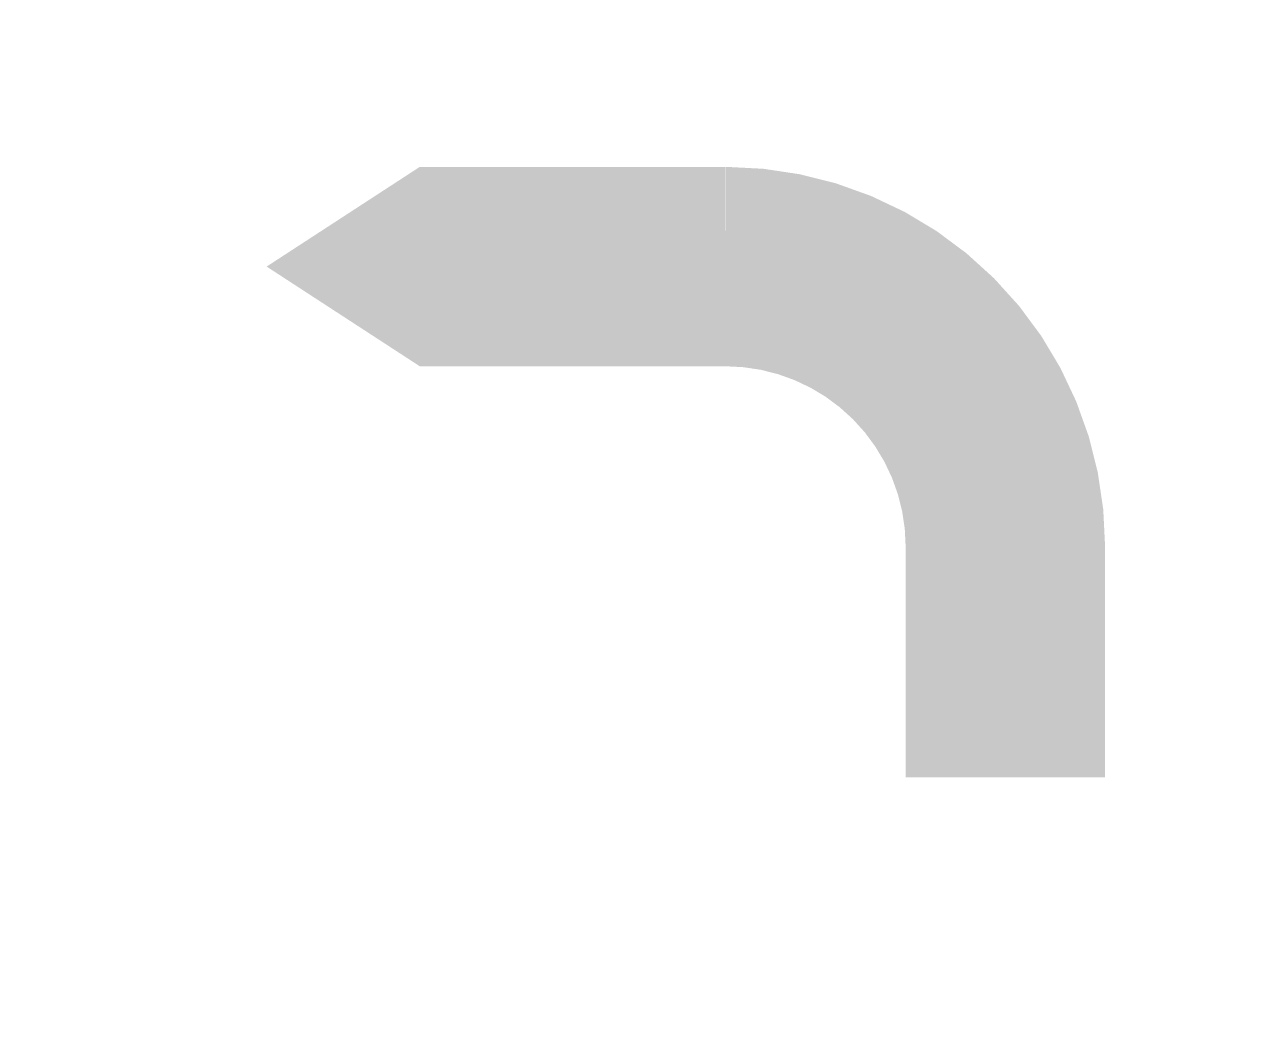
# Model space of a CAD drawing. Header units: metres. Extents: x -0.359 to 0.089, y -0.089 to 0.275.
import ezdxf

# ---------------------------------------------------------------- set-up
doc = ezdxf.new("R2010")
doc.units = ezdxf.units.M

msp = doc.modelspace()

# ---------------------------------------------------------------- linework, layer by layer
msp.add_lwpolyline([(0, 0, 0.07292, 0.07292, 0), (0, 0.08439, 0.07292, 0.07292, 0.413674), (-0.10223, 0.18681, 0.07292, 0.07292, 0), (-0.13411, 0.18681, 0.17708, 0, 0), (-0.2701, 0.18681, 0, 0, 0)], format="xyseb")

doc.saveas('drawing.dxf')
